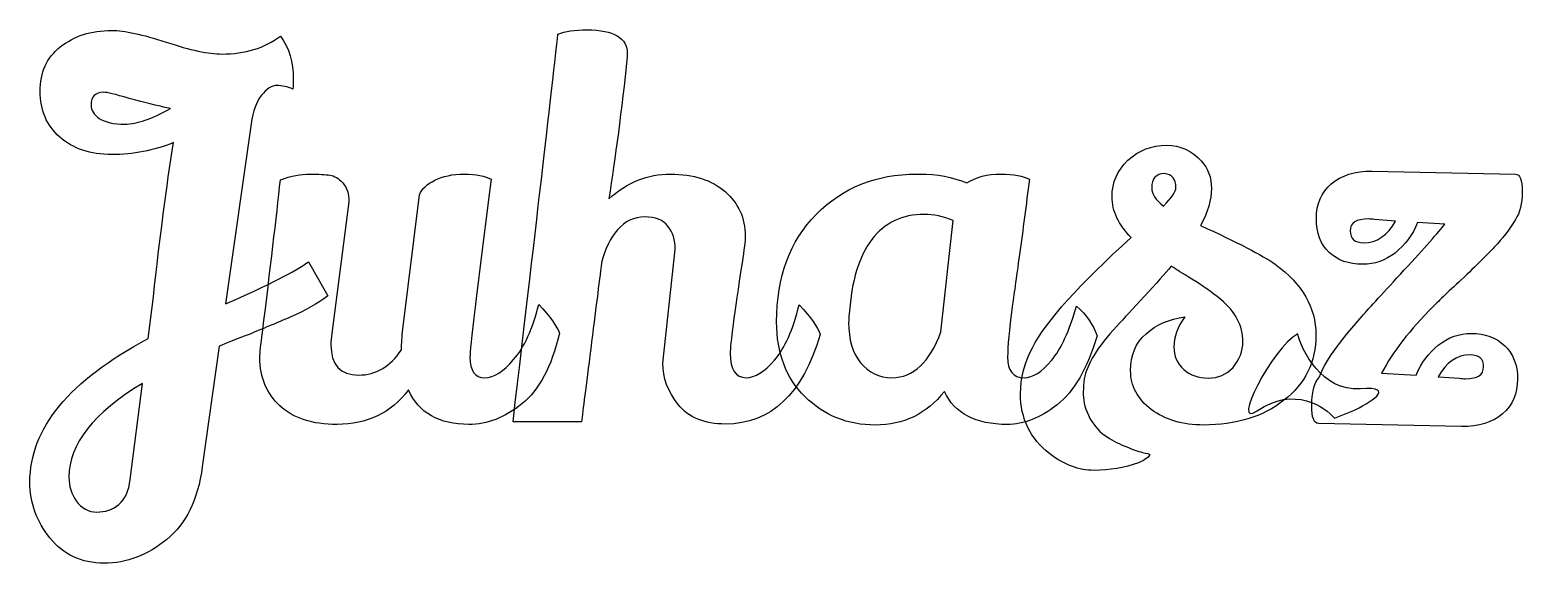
# Model space of a CAD drawing. Header units: millimetres. Extents: x -223 to -120, y 4 to 41.
import ezdxf

# ---------------------------------------------------------------- set-up
doc = ezdxf.new("R2010")
doc.units = ezdxf.units.MM
doc.layers.get('0').update_dxf_attribs({"linetype": 'CONTINUOUS'})

msp = doc.modelspace()

# ---------------------------------------------------------------- linework, layer by layer
for p, q in [((-181.99, 39.25), (-181.99, 39.04)), ((-207.99, 34.41), (-209.77, 21.96)), ((-130.49, 31.14), (-120.6, 30.93)), ((-201.23, 29.01), (-202.41, 19.93)), ((-197.53, 20.04), (-196.36, 29.5)), ((-160.32, 20.04), (-159.47, 27.72)), ((-128.89, 27.69), (-130.34, 27.8)), ((-125.47, 27.48), (-127.36, 27.58)), ((-204.04, 24.88), (-202.69, 22.53)), ((-179.54, 17.87), (-178.68, 25.73)), ((-215.11, 19.58), (-214.75, 22.46)), ((-210.2, 19.04), (-211.37, 10.72)), ((-129.85, 17.19), (-127.46, 17.05)), ((-125.93, 16.94), (-124.47, 16.84)), ((-216.35, 9.83), (-215.5, 16.48)), ((-133.11, 14.07), (-131.84, 14.58)), ((-185.16, 13.81), (-189.89, 13.81)), ((-124.33, 13.49), (-134.22, 13.71))]:
    msp.add_line(p, q)
for points in [[(-221.19, 39.71), (-220.24, 40.47), (-219.06, 40.85), (-217.63, 40.85)], [(-217.63, 40.85), (-216.76, 40.85), (-215.5, 40.58), (-213.86, 40.04)], [(-210.02, 39.22), (-208.41, 39.22), (-207.06, 39.63), (-205.96, 40.46)], [(-205.96, 40.46), (-205.37, 39.63), (-205.08, 38.65), (-205.08, 37.51)], [(-189.89, 13.81), (-188.18, 28.35), (-187.15, 37.28), (-186.79, 40.6)], [(-186.79, 40.6), (-186.3, 40.79), (-185.62, 40.89), (-184.77, 40.89)], [(-184.77, 40.89), (-182.92, 40.89), (-181.99, 40.34), (-181.99, 39.25)], [(-222.58, 36.65), (-222.58, 37.96), (-222.12, 38.98), (-221.19, 39.71)], [(-213.86, 40.04), (-212.2, 39.49), (-210.92, 39.22), (-210.02, 39.22)], [(-181.99, 39.04), (-182.39, 35.31), (-182.82, 32.04), (-183.27, 29.22)], [(-205.08, 37.51), (-205.08, 37.27), (-205.09, 37.03), (-205.11, 36.8)], [(-221.23, 33.49), (-222.13, 34.29), (-222.58, 35.35), (-222.58, 36.65)], [(-218.17, 36.58), (-218.76, 36.58), (-219.06, 36.29), (-219.06, 35.69)], [(-216.43, 36.16), (-217.4, 36.44), (-217.98, 36.58), (-218.17, 36.58)], [(-213.58, 35.45), (-214.5, 35.66), (-215.45, 35.9), (-216.43, 36.16)], [(-207.28, 36.37), (-207.64, 35.92), (-207.87, 35.27), (-207.99, 34.41)], [(-206.21, 37.05), (-206.57, 37.05), (-206.93, 36.82), (-207.28, 36.37)], [(-205.11, 36.8), (-205.49, 36.96), (-205.86, 37.05), (-206.21, 37.05)], [(-219.06, 35.69), (-219.06, 35.34), (-218.87, 35.03), (-218.49, 34.77)], [(-216.71, 34.38), (-215.9, 34.38), (-214.86, 34.73), (-213.58, 35.45)], [(-218.49, 34.77), (-218.09, 34.51), (-217.49, 34.38), (-216.71, 34.38)], [(-217.63, 32.28), (-219.11, 32.28), (-220.3, 32.68), (-221.23, 33.49)], [(-213.37, 33.1), (-214.72, 32.55), (-216.14, 32.28), (-217.63, 32.28)], [(-214.75, 22.46), (-214.3, 26.54), (-213.84, 30.08), (-213.37, 33.1)], [(-147.38, 31.89), (-146.62, 32.58), (-145.73, 32.92), (-144.71, 32.92)], [(-144.71, 32.92), (-143.78, 32.92), (-142.98, 32.55), (-142.29, 31.82)], [(-148.48, 29.36), (-148.48, 30.36), (-148.11, 31.2), (-147.38, 31.89)], [(-144.85, 30.96), (-145.44, 30.96), (-145.74, 30.63), (-145.74, 29.97)], [(-144.07, 30), (-144.07, 30.59), (-144.33, 30.91), (-144.85, 30.96)], [(-142.29, 31.82), (-141.84, 31.32), (-141.61, 30.69), (-141.61, 29.93)], [(-133.33, 30.25), (-132.64, 30.84), (-131.7, 31.14), (-130.49, 31.14)], [(-207.21, 20), (-206.67, 24.42), (-206.25, 27.93), (-205.97, 30.54)], [(-205.97, 30.54), (-205.23, 30.8), (-204.55, 30.93), (-203.94, 30.93)], [(-203.94, 30.93), (-203.32, 30.93), (-202.86, 30.9), (-202.55, 30.86)], [(-202.55, 30.86), (-202.24, 30.81), (-201.95, 30.63), (-201.66, 30.32)], [(-201.66, 30.32), (-201.38, 30.01), (-201.23, 29.57), (-201.23, 29.01)], [(-196.36, 29.5), (-196.19, 29.91), (-195.84, 30.24), (-195.29, 30.5)], [(-195.29, 30.5), (-194.75, 30.78), (-194.07, 30.93), (-193.26, 30.93)], [(-193.26, 30.93), (-192.43, 30.93), (-191.82, 30.81), (-191.41, 30.57)], [(-191.41, 30.57), (-192.39, 22.89), (-192.87, 18.79), (-192.87, 18.3)], [(-183.27, 29.22), (-182.02, 30.36), (-180.59, 30.93), (-179, 30.93)], [(-179, 30.93), (-177.41, 30.93), (-176.16, 30.52), (-175.23, 29.72)], [(-168.93, 28.15), (-167.1, 30), (-164.79, 30.93), (-161.99, 30.93)], [(-161.99, 30.93), (-161.92, 30.93), (-161.85, 30.93), (-161.78, 30.93)], [(-161.78, 30.93), (-160.59, 30.93), (-159.5, 30.73), (-158.51, 30.32)], [(-158.51, 30.32), (-157.87, 30.73), (-157.1, 30.93), (-156.19, 30.93)], [(-156.19, 30.93), (-155.27, 30.93), (-154.6, 30.81), (-154.2, 30.57)], [(-154.2, 30.57), (-154.42, 28.82), (-154.64, 27.08), (-154.88, 25.38)], [(-145.74, 29.97), (-145.74, 29.56), (-145.47, 29.15), (-144.92, 28.72)], [(-144.92, 28.72), (-144.35, 29.31), (-144.07, 29.74), (-144.07, 30)], [(-141.61, 29.93), (-141.61, 29.17), (-141.86, 28.32), (-142.36, 27.37)], [(-134.36, 27.87), (-134.36, 28.86), (-134.02, 29.66), (-133.33, 30.25)], [(-120.6, 30.93), (-120.29, 30.93), (-120.13, 30.52), (-120.13, 29.72)], [(-175.23, 29.72), (-174.31, 28.91), (-173.84, 27.89), (-173.84, 26.66)], [(-147.16, 26.55), (-148.04, 27.43), (-148.48, 28.37), (-148.48, 29.36)], [(-120.13, 29.72), (-120.13, 28.89), (-120.29, 28.25), (-120.6, 27.8)], [(-180.78, 27.97), (-181.52, 27.97), (-182.15, 27.68), (-182.67, 27.08)], [(-179.18, 27.33), (-179.51, 27.76), (-180.05, 27.97), (-180.78, 27.97)], [(-171.67, 20.72), (-171.67, 23.82), (-170.76, 26.3), (-168.93, 28.15)], [(-161.46, 28.15), (-162.98, 28.15), (-164.19, 27.57), (-165.09, 26.41)], [(-159.47, 27.72), (-160.16, 28.01), (-160.82, 28.15), (-161.46, 28.15)], [(-133.47, 25.52), (-134.07, 26.09), (-134.36, 26.87), (-134.36, 27.87)], [(-182.67, 27.08), (-183.17, 26.51), (-183.53, 25.76), (-183.77, 24.81)], [(-178.68, 25.73), (-178.68, 26.37), (-178.85, 26.91), (-179.18, 27.33)], [(-142.36, 27.37), (-139.82, 26.23), (-138.1, 25.34), (-137.2, 24.7)], [(-130.77, 27.83), (-131.6, 27.83), (-132.02, 27.56), (-132.02, 27.01)], [(-132.02, 27.01), (-132.02, 26.47), (-131.71, 26.19), (-131.09, 26.19)], [(-131.09, 26.19), (-130.17, 26.19), (-129.43, 26.69), (-128.89, 27.69)], [(-130.34, 27.8), (-130.49, 27.82), (-130.63, 27.83), (-130.77, 27.83)], [(-127.36, 27.58), (-127.71, 26.73), (-128.23, 26.03), (-128.92, 25.48)], [(-128.28, 24.31), (-126.86, 25.85), (-125.92, 26.91), (-125.47, 27.48)], [(-120.6, 27.8), (-120.88, 27.27), (-121.3, 26.72), (-121.84, 26.12)], [(-173.84, 26.66), (-173.84, 26.33), (-173.92, 25.71), (-174.06, 24.81)], [(-165.09, 26.41), (-165.97, 25.27), (-166.49, 23.56), (-166.65, 21.28)], [(-153.99, 18.94), (-153.02, 20.79), (-150.74, 23.32), (-147.16, 26.55)], [(-121.84, 26.12), (-122.36, 25.55), (-123.13, 24.78), (-124.15, 23.81)], [(-209.77, 21.96), (-206.78, 23.27), (-204.87, 24.24), (-204.04, 24.88)], [(-183.77, 24.81), (-183.94, 23.46), (-184.19, 21.47), (-184.52, 18.87)], [(-174.06, 24.81), (-174.6, 21.25), (-174.88, 19.16), (-174.88, 18.55)], [(-154.88, 25.38), (-155.11, 23.69), (-155.28, 22.49), (-155.38, 21.78)], [(-131.16, 24.7), (-132.11, 24.7), (-132.88, 24.97), (-133.47, 25.52)], [(-128.92, 25.48), (-129.59, 24.96), (-130.33, 24.7), (-131.16, 24.7)], [(-144.39, 24.56), (-144.81, 24.06), (-145.43, 23.37), (-146.24, 22.49)], [(-144.1, 24.38), (-144.2, 24.45), (-144.29, 24.51), (-144.39, 24.56)], [(-142.96, 23.67), (-143.68, 24.12), (-144.06, 24.36), (-144.1, 24.38)], [(-137.2, 24.7), (-135.33, 23.32), (-134.39, 21.7), (-134.39, 19.83)], [(-131.2, 21.11), (-130.68, 21.7), (-129.7, 22.77), (-128.28, 24.31)], [(-124.15, 23.81), (-125.17, 22.86), (-125.88, 22.19), (-126.29, 21.78)], [(-140.97, 22.28), (-141.59, 22.78), (-142.25, 23.24), (-142.96, 23.67)], [(-202.69, 22.53), (-203.4, 21.98), (-204.26, 21.5), (-205.25, 21.07)], [(-189.85, 18.12), (-189.11, 18.97), (-188.53, 20.24), (-188.11, 21.93)], [(-188.11, 21.93), (-187.32, 21.07), (-186.85, 20.41), (-186.68, 19.93)], [(-171.82, 18.08), (-171.1, 18.91), (-170.54, 20.18), (-170.11, 21.89)], [(-170.11, 21.89), (-169.3, 21.04), (-168.82, 20.36), (-168.65, 19.86)], [(-155.38, 21.78), (-155.59, 20.17), (-155.7, 19.01), (-155.7, 18.3)], [(-152.67, 18.05), (-152.01, 18.85), (-151.43, 20.11), (-150.93, 21.82)], [(-150.93, 21.82), (-150.24, 21.2), (-149.77, 20.51), (-149.51, 19.75)], [(-146.24, 22.49), (-147.04, 21.64), (-147.68, 20.95), (-148.16, 20.43)], [(-139.44, 19.36), (-139.44, 20.45), (-139.95, 21.43), (-140.97, 22.28)], [(-126.29, 21.78), (-127.88, 20.19), (-129.06, 18.66), (-129.85, 17.19)], [(-205.25, 21.07), (-206.25, 20.64), (-207.21, 20.24), (-208.14, 19.86)], [(-169.71, 15.56), (-171.02, 16.86), (-171.67, 18.58), (-171.67, 20.72)], [(-166.65, 21.28), (-166.68, 21.07), (-166.69, 20.87), (-166.69, 20.68)], [(-166.69, 20.68), (-166.69, 19.52), (-166.42, 18.59), (-165.87, 17.9)], [(-146.13, 19.9), (-145.42, 20.54), (-144.53, 20.93), (-143.46, 21.07)], [(-143.46, 21.07), (-143.96, 20.36), (-144.21, 19.67), (-144.21, 19.01)], [(-134.15, 16.94), (-133.8, 17.89), (-132.81, 19.28), (-131.2, 21.11)], [(-208.14, 19.86), (-209.06, 19.51), (-209.75, 19.23), (-210.2, 19.04)], [(-207.39, 18.26), (-207.39, 18.59), (-207.33, 19.17), (-207.21, 20)], [(-202.41, 19.93), (-202.46, 19.65), (-202.48, 19.39), (-202.48, 19.15)], [(-197.6, 18.79), (-197.6, 19.06), (-197.58, 19.47), (-197.53, 20.04)], [(-186.68, 19.93), (-187.23, 17.63), (-188.09, 16.01), (-189.28, 15.06)], [(-168.65, 19.86), (-169.88, 15.73), (-172.07, 13.67), (-175.2, 13.67)], [(-163.7, 16.87), (-162.21, 16.87), (-161.08, 17.93), (-160.32, 20.04)], [(-149.51, 19.75), (-150.19, 17.5), (-151.12, 15.91), (-152.28, 14.99)], [(-148.16, 20.43), (-149.49, 18.98), (-150.23, 17.77), (-150.4, 16.8)], [(-147.2, 17.37), (-147.2, 18.44), (-146.84, 19.28), (-146.13, 19.9)], [(-135.65, 19.91), (-137.43, 18.9), (-140.31, 13.27), (-138.45, 14.58)], [(-134.39, 19.83), (-134.39, 17.95), (-135.12, 16.45), (-136.6, 15.31)], [(-131.33, 16.1), (-133.97, 15.9), (-135.4, 18.81), (-135.65, 19.91)], [(-125.93, 19.11), (-125.24, 19.66), (-124.48, 19.93), (-123.65, 19.93)], [(-123.65, 19.93), (-122.71, 19.93), (-121.94, 19.65), (-121.34, 19.08)], [(-223.29, 9.65), (-223.29, 13.37), (-220.56, 16.68), (-215.11, 19.58)], [(-202.48, 19.15), (-202.48, 17.75), (-201.84, 17.05), (-200.56, 17.05)], [(-200.56, 17.05), (-199.37, 17.05), (-198.39, 17.63), (-197.6, 18.79)], [(-184.52, 18.87), (-184.85, 16.28), (-185.06, 14.6), (-185.16, 13.81)], [(-154.81, 15.77), (-154.81, 16.84), (-154.54, 17.89), (-153.99, 18.94)], [(-144.21, 19.01), (-144.21, 18.37), (-143.98, 17.85), (-143.53, 17.44)], [(-140.12, 17.58), (-139.67, 18.11), (-139.44, 18.7), (-139.44, 19.36)], [(-127.46, 17.05), (-127.11, 17.9), (-126.6, 18.59), (-125.93, 19.11)], [(-121.34, 19.08), (-120.75, 18.53), (-120.45, 17.76), (-120.45, 16.77)], [(-206, 14.92), (-206.93, 15.77), (-207.39, 16.88), (-207.39, 18.26)], [(-192.87, 18.3), (-192.87, 17.35), (-192.53, 16.87), (-191.84, 16.87)], [(-191.84, 16.87), (-191.22, 16.87), (-190.56, 17.29), (-189.85, 18.12)], [(-178.47, 15.02), (-179.18, 15.92), (-179.54, 16.87), (-179.54, 17.87)], [(-174.88, 18.55), (-174.88, 17.43), (-174.51, 16.87), (-173.77, 16.87)], [(-173.77, 16.87), (-173.16, 16.87), (-172.5, 17.28), (-171.82, 18.08)], [(-165.87, 17.9), (-165.3, 17.22), (-164.58, 16.87), (-163.7, 16.87)], [(-155.7, 18.3), (-155.7, 17.35), (-155.32, 16.87), (-154.56, 16.87)], [(-154.56, 16.87), (-153.96, 16.87), (-153.34, 17.26), (-152.67, 18.05)], [(-141.83, 16.84), (-141.14, 16.84), (-140.57, 17.09), (-140.12, 17.58)], [(-123.73, 18.44), (-124.65, 18.44), (-125.39, 17.94), (-125.93, 16.94)], [(-124.05, 16.8), (-123.22, 16.8), (-122.8, 17.07), (-122.8, 17.62)], [(-122.8, 17.62), (-122.8, 18.17), (-123.11, 18.44), (-123.73, 18.44)], [(-150.4, 16.8), (-150.45, 16.61), (-150.47, 16.24), (-150.47, 15.7)], [(-145.77, 14.67), (-146.72, 15.4), (-147.2, 16.3), (-147.2, 17.37)], [(-143.53, 17.44), (-143.08, 17.04), (-142.51, 16.84), (-141.83, 16.84)], [(-134.68, 14.95), (-134.68, 15.81), (-134.51, 16.47), (-134.15, 16.94)], [(-124.47, 16.84), (-124.33, 16.81), (-124.19, 16.8), (-124.05, 16.8)], [(-120.45, 16.77), (-120.45, 15.77), (-120.8, 14.98), (-121.48, 14.38)], [(-215.5, 16.48), (-218.89, 14.44), (-220.59, 12.28), (-220.59, 10.01)], [(-197.11, 16.02), (-198.34, 14.43), (-199.99, 13.64), (-202.05, 13.64)], [(-192.94, 13.64), (-195.01, 13.64), (-196.4, 14.43), (-197.11, 16.02)], [(-164.84, 13.6), (-166.76, 13.6), (-168.39, 14.25), (-169.71, 15.56)], [(-160.07, 15.91), (-161.31, 14.37), (-162.89, 13.6), (-164.84, 13.6)], [(-155.73, 13.64), (-157.91, 13.64), (-159.36, 14.39), (-160.07, 15.91)], [(-152.78, 11.61), (-154.14, 12.65), (-154.81, 14.04), (-154.81, 15.77)], [(-150.47, 15.7), (-150.47, 15.18), (-150.32, 14.63), (-150.01, 14.06)], [(-131.84, 14.58), (-130.74, 15.08), (-128.69, 16.3), (-131.33, 16.1)], [(-202.05, 13.64), (-203.76, 13.64), (-205.08, 14.06), (-206, 14.92)], [(-189.28, 15.06), (-190.47, 14.11), (-191.69, 13.64), (-192.94, 13.64)], [(-175.2, 13.67), (-176.67, 13.67), (-177.76, 14.12), (-178.47, 15.02)], [(-152.28, 14.99), (-153.44, 14.09), (-154.59, 13.64), (-155.73, 13.64)], [(-142.15, 13.6), (-143.59, 13.6), (-144.8, 13.96), (-145.77, 14.67)], [(-136.6, 15.31), (-138.07, 14.17), (-139.92, 13.6), (-142.15, 13.6)], [(-138.45, 14.58), (-135.9, 16.35), (-133.7, 14.83), (-133.11, 14.07)], [(-134.22, 13.71), (-134.53, 13.71), (-134.68, 14.12), (-134.68, 14.95)], [(-150.01, 14.06), (-149.68, 13.49), (-149.29, 13.07), (-148.83, 12.78)], [(-121.48, 14.38), (-122.17, 13.79), (-123.12, 13.49), (-124.33, 13.49)], [(-148.83, 12.78), (-148.38, 12.5), (-147.94, 12.27), (-147.52, 12.11)], [(-149.72, 10.47), (-150.77, 10.47), (-151.79, 10.85), (-152.78, 11.61)], [(-147.52, 12.11), (-147.07, 11.92), (-146.69, 11.79), (-146.38, 11.71)], [(-145.88, 11.57), (-145.88, 11.41), (-146.14, 11.22), (-146.66, 11)], [(-146.38, 11.71), (-146.05, 11.64), (-145.88, 11.6), (-145.88, 11.57)], [(-211.37, 10.72), (-211.68, 8.44), (-212.5, 6.77), (-213.83, 5.7)], [(-146.66, 11), (-147.64, 10.65), (-148.66, 10.47), (-149.72, 10.47)], [(-221.9, 5.81), (-222.83, 6.95), (-223.29, 8.23), (-223.29, 9.65)], [(-220.59, 10.01), (-220.59, 9.37), (-220.42, 8.82), (-220.09, 8.37)], [(-217.14, 8.12), (-216.71, 8.48), (-216.45, 9.05), (-216.35, 9.83)], [(-220.09, 8.37), (-219.71, 7.85), (-219.24, 7.59), (-218.67, 7.59)], [(-218.67, 7.59), (-218.07, 7.59), (-217.56, 7.76), (-217.14, 8.12)], [(-218.17, 4.06), (-219.73, 4.06), (-220.98, 4.65), (-221.9, 5.81)], [(-213.83, 5.7), (-215.13, 4.61), (-216.58, 4.06), (-218.17, 4.06)]]:
    msp.add_open_spline(points, degree=3)

doc.saveas('drawing.dxf')
